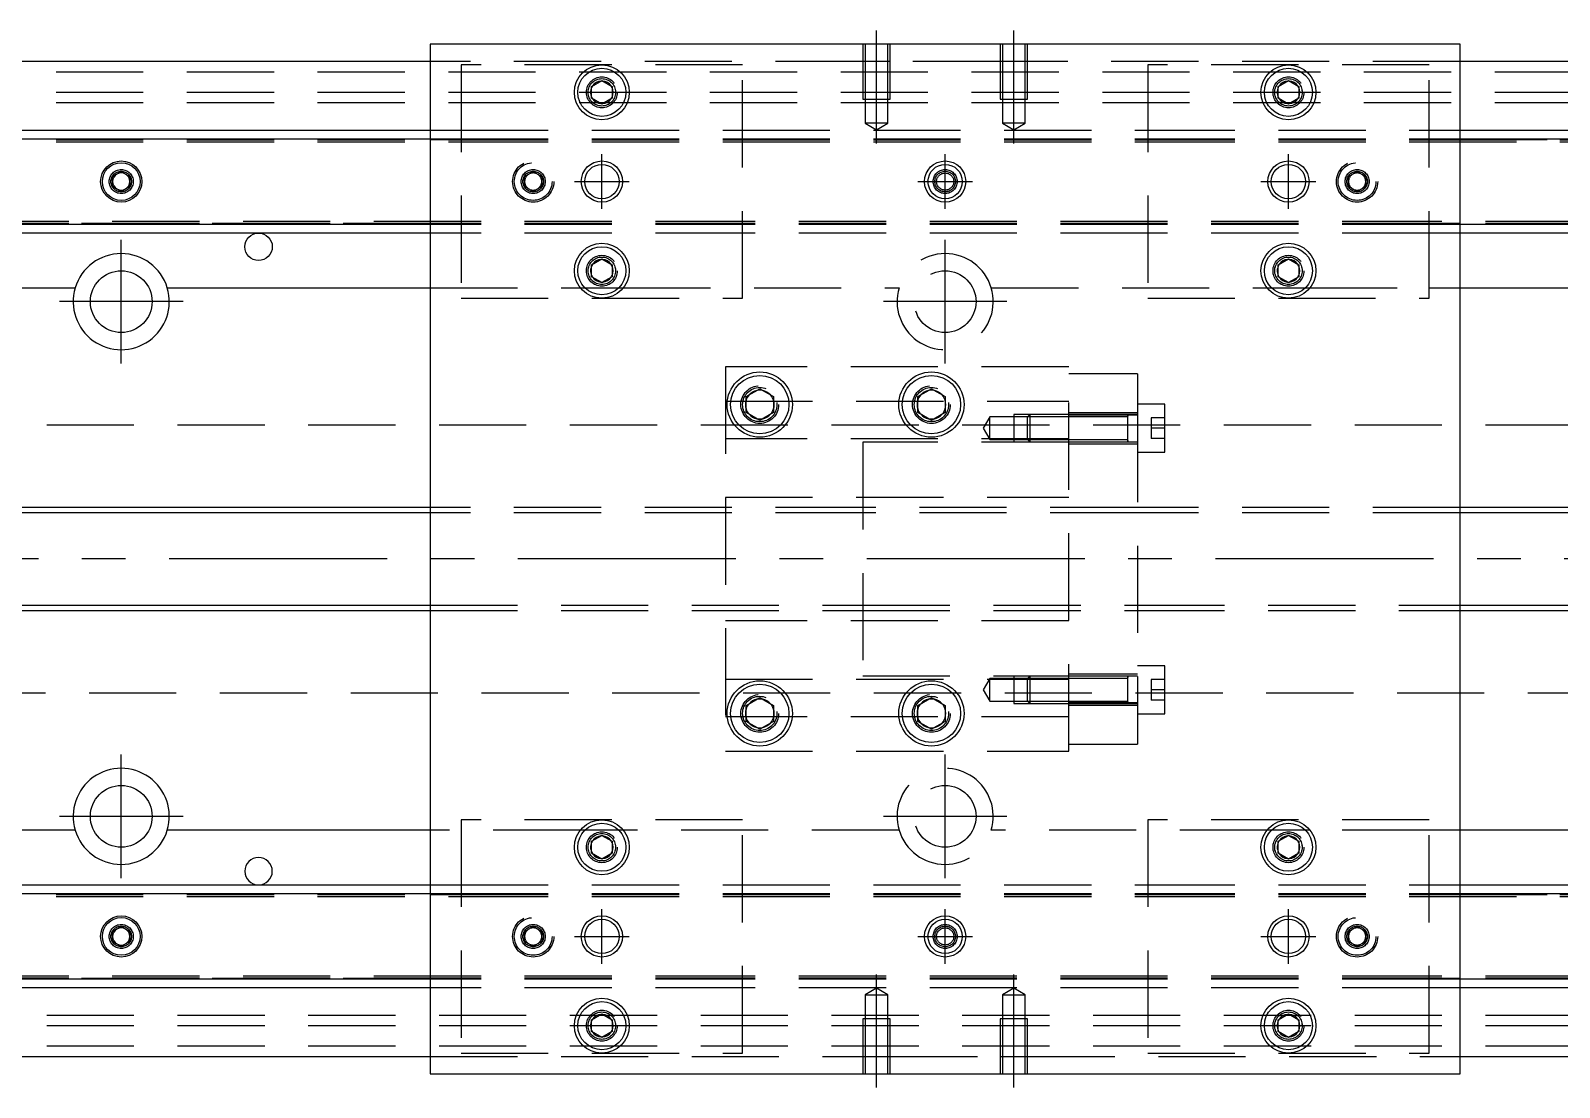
# Model space of a CAD drawing. Extents: x -11 to 842, y -256 to 77.
# Drawn here: x 186.8 to 409.5, y -77 to 77 of the extents above; entities that cross this region are included whole.
import ezdxf

# ---------------------------------------------------------------- set-up
doc = ezdxf.new("R2010")
doc.units = 0
doc.linetypes.add('CENTER', pattern=[50.8, 31.75, -6.35, 6.35, -6.35])
doc.linetypes.add('DASHED', pattern=[19.05, 12.7, -6.35])
doc.layers.get('0').update_dxf_attribs({"linetype": 'CONTINUOUS'})
doc.layers.add('CENTER', color=1, linetype='CENTER')

msp = doc.modelspace()

# ---------------------------------------------------------------- linework, layer by layer
at = {"color": 7, "linetype": 'CONTINUOUS'}
for p, q in [((395, 75), (245, 75)), ((245, 75), (245, -75)), ((395, -75), (395, 75)), ((245, 72.5), (0, 72.5)), ((640, 72.5), (395, 72.5)), ((268.5, 68.866026), (270, 69.73205)), ((270, 69.73205), (271.5, 68.866026)), ((368.5, 68.866026), (370, 69.73205)), ((370, 69.73205), (371.5, 68.866026)), ((268.5, 67.133974), (268.5, 68.866026)), ((270, 66.26795), (268.5, 67.133974)), ((271.5, 67.133974), (270, 66.26795)), ((271.5, 68.866026), (271.5, 67.133974)), ((368.5, 67.133974), (368.5, 68.866026)), ((370, 66.26795), (368.5, 67.133974)), ((371.5, 67.133974), (370, 66.26795)), ((371.5, 68.866026), (371.5, 67.133974)), ((0, 62.5), (245, 62.5)), ((395, 62.5), (640, 62.5)), ((0, 61.247728), (245, 61.247728)), ((395, 61.247728), (640, 61.247728)), ((198.75, 55.721688), (200, 56.443376)), ((198.75, 54.278312), (198.75, 55.721688)), ((200, 56.443376), (201.25, 55.721688)), ((201.25, 55.721688), (201.25, 54.278312)), ((200, 53.556624), (198.75, 54.278312)), ((201.25, 54.278312), (200, 53.556624)), ((245, 48.752272), (0, 48.752272)), ((245, 47.5), (0, 47.5)), ((640, 48.752272), (395, 48.752272)), ((640, 47.5), (395, 47.5)), ((268.5, 42.866026), (270, 43.73205)), ((268.5, 41.133974), (268.5, 42.866026)), ((270, 43.73205), (271.5, 42.866026)), ((271.5, 42.866026), (271.5, 41.133974)), ((368.5, 42.866026), (370, 43.73205)), ((368.5, 41.133974), (368.5, 42.866026)), ((370, 43.73205), (371.5, 42.866026)), ((371.5, 42.866026), (371.5, 41.133974)), ((270, 40.26795), (268.5, 41.133974)), ((271.5, 41.133974), (270, 40.26795)), ((370, 40.26795), (368.5, 41.133974)), ((371.5, 41.133974), (370, 40.26795)), ((86.708204, 39.5), (193.291796, 39.5)), ((206.708204, 39.5), (245, 39.5)), ((395, 39.5), (433.291796, 39.5)), ((291, 23.6547), (293, 24.809402)), ((293, 24.809402), (295, 23.6547)), ((316, 23.6547), (318, 24.809402)), ((318, 24.809402), (320, 23.6547)), ((291, 21.3453), (291, 23.6547)), ((295, 23.6547), (295, 21.3453)), ((316, 21.3453), (316, 23.6547)), ((320, 23.6547), (320, 21.3453)), ((293, 20.190598), (291, 21.3453)), ((295, 21.3453), (293, 20.190598)), ((318, 20.190598), (316, 21.3453)), ((320, 21.3453), (318, 20.190598)), ((338, 20.702558), (332, 20.702558)), ((332, 17.402558), (338, 17.402558)), ((245, 7.5), (40.5, 7.5)), ((590, 7.5), (395, 7.5)), ((40.5, -7.5), (245, -7.5)), ((395, -7.5), (590, -7.5)), ((291, -21.3453), (293, -20.190598)), ((291, -23.6547), (291, -21.3453)), ((293, -20.190598), (295, -21.3453)), ((295, -21.3453), (295, -23.6547)), ((316, -21.3453), (318, -20.190598)), ((316, -23.6547), (316, -21.3453)), ((318, -20.190598), (320, -21.3453)), ((320, -21.3453), (320, -23.6547)), ((293, -24.809402), (291, -23.6547)), ((295, -23.6547), (293, -24.809402)), ((318, -24.809402), (316, -23.6547)), ((320, -23.6547), (318, -24.809402)), ((193.291796, -39.5), (86.708204, -39.5)), ((245, -39.5), (206.708204, -39.5)), ((433.291796, -39.5), (395, -39.5)), ((268.5, -41.133974), (270, -40.26795)), ((268.5, -42.866026), (268.5, -41.133974)), ((270, -40.26795), (271.5, -41.133974)), ((271.5, -41.133974), (271.5, -42.866026)), ((368.5, -41.133974), (370, -40.26795)), ((368.5, -42.866026), (368.5, -41.133974)), ((370, -40.26795), (371.5, -41.133974)), ((371.5, -41.133974), (371.5, -42.866026)), ((270, -43.73205), (268.5, -42.866026)), ((271.5, -42.866026), (270, -43.73205)), ((370, -43.73205), (368.5, -42.866026)), ((371.5, -42.866026), (370, -43.73205)), ((0, -47.5), (245, -47.5)), ((0, -48.752272), (245, -48.752272)), ((395, -47.5), (640, -47.5)), ((395, -48.752272), (640, -48.752272)), ((198.75, -54.278312), (200, -53.556624)), ((198.75, -55.721688), (198.75, -54.278312)), ((200, -53.556624), (201.25, -54.278312)), ((201.25, -54.278312), (201.25, -55.721688)), ((200, -56.443376), (198.75, -55.721688)), ((201.25, -55.721688), (200, -56.443376)), ((245, -61.247728), (0, -61.247728)), ((640, -61.247728), (395, -61.247728)), ((245, -62.5), (0, -62.5)), ((640, -62.5), (395, -62.5)), ((268.5, -67.133974), (270, -66.26795)), ((270, -66.26795), (271.5, -67.133974)), ((368.5, -67.133974), (370, -66.26795)), ((370, -66.26795), (371.5, -67.133974)), ((268.5, -68.866026), (268.5, -67.133974)), ((270, -69.73205), (268.5, -68.866026)), ((271.5, -68.866026), (270, -69.73205)), ((271.5, -67.133974), (271.5, -68.866026)), ((368.5, -68.866026), (368.5, -67.133974)), ((370, -69.73205), (368.5, -68.866026)), ((371.5, -68.866026), (370, -69.73205)), ((371.5, -67.133974), (371.5, -68.866026)), ((0, -72.5), (245, -72.5)), ((395, -72.5), (640, -72.5)), ((245, -75), (395, -75))]:
    msp.add_line(p, q, dxfattribs=at)
at = {"color": 3, "linetype": 'DASHED'}
for p, q in [((308.000006, 75), (308.000006, 67)), ((308.35, 75), (308.35, 67)), ((311.65, 67), (311.65, 75)), ((311.999994, 67), (311.999994, 75)), ((328.000006, 75), (328.000006, 67)), ((328.35, 75), (328.35, 67)), ((331.65, 67), (331.65, 75)), ((331.999994, 67), (331.999994, 75)), ((308.000006, 72.5), (245, 72.5)), ((249.5, 72), (249.5, 38)), ((290.5, 72), (249.5, 72)), ((290.5, 38), (290.5, 72)), ((311.999994, 72.5), (308.000006, 72.5)), ((328.000006, 72.5), (311.999994, 72.5)), ((331.999994, 72.5), (328.000006, 72.5)), ((395, 72.5), (331.999994, 72.5)), ((349.5, 72), (349.5, 38)), ((390.5, 72), (349.5, 72)), ((390.5, 38), (390.5, 72)), ((0, 71), (640, 71)), ((0, 68), (640, 68)), ((271.973226, 68.326156), (272, 68)), ((308.000006, 67), (311.999994, 67)), ((308.35, 67), (308.35, 63.5)), ((311.65, 63.5), (311.65, 67)), ((328.000006, 67), (331.999994, 67)), ((328.35, 67), (328.35, 63.5)), ((331.65, 63.5), (331.65, 67)), ((371.973226, 68.326156), (372, 68)), ((0, 66.5), (640, 66.5)), ((245, 62.5), (249.5, 62.5)), ((249.5, 62.5), (290.5, 62.5)), ((290.5, 62.5), (349.5, 62.5)), ((311.65, 63.5), (308.35, 63.5)), ((308.35, 63.5), (310, 62.547372)), ((310, 62.547372), (311.65, 63.5)), ((331.65, 63.5), (328.35, 63.5)), ((328.35, 63.5), (330, 62.547372)), ((330, 62.547372), (331.65, 63.5)), ((349.5, 62.5), (390.5, 62.5)), ((390.5, 62.5), (395, 62.5)), ((0, 61.1147), (245, 61.1147)), ((0, 61.1), (249.5, 61.1)), ((0, 60.8), (249.5, 60.8)), ((245, 61.247728), (249.5, 61.247728)), ((245, 61.1147), (249.5, 61.1147)), ((249.5, 61.247728), (290.5, 61.247728)), ((249.5, 61.1147), (290.5, 61.1147)), ((249.5, 61.1), (290.5, 61.1)), ((249.5, 60.8), (290.5, 60.8)), ((290.5, 61.247728), (349.5, 61.247728)), ((290.5, 61.1147), (349.5, 61.1147)), ((290.5, 61.1), (349.5, 61.1)), ((290.5, 60.8), (349.5, 60.8)), ((349.5, 61.247728), (390.5, 61.247728)), ((349.5, 61.1147), (390.5, 61.1147)), ((349.5, 61.1), (390.5, 61.1)), ((349.5, 60.8), (390.5, 60.8)), ((390.5, 61.247728), (395, 61.247728)), ((390.5, 61.1147), (395, 61.1147)), ((390.5, 61.1), (640, 61.1)), ((390.5, 60.8), (640, 60.8)), ((395, 61.1147), (640, 61.1147)), ((258.75, 55.721688), (260, 56.443376)), ((258.75, 54.278312), (258.75, 55.721688)), ((260, 56.443376), (261.25, 55.721688)), ((261.25, 55.721688), (261.25, 54.278312)), ((378.75, 55.721688), (380, 56.443376)), ((378.75, 54.278312), (378.75, 55.721688)), ((380, 56.443376), (381.25, 55.721688)), ((381.25, 55.721688), (381.25, 54.278312)), ((198.5, 55), (198.52041, 55.24661)), ((258.5, 55), (258.52041, 55.24661)), ((260, 53.556624), (258.75, 54.278312)), ((261.25, 54.278312), (260, 53.556624)), ((380, 53.556624), (378.75, 54.278312)), ((381.25, 54.278312), (380, 53.556624)), ((381.477374, 55.25955), (381.5, 55)), ((249.5, 49.2), (0, 49.2)), ((290.5, 49.2), (249.5, 49.2)), ((349.5, 49.2), (290.5, 49.2)), ((390.5, 49.2), (349.5, 49.2)), ((640, 49.2), (390.5, 49.2)), ((249.5, 48.9), (0, 48.9)), ((245, 48.8853), (0, 48.8853)), ((249.5, 48.8853), (245, 48.8853)), ((249.5, 48.752272), (245, 48.752272)), ((249.5, 47.5), (245, 47.5)), ((290.5, 48.9), (249.5, 48.9)), ((290.5, 48.8853), (249.5, 48.8853)), ((290.5, 48.752272), (249.5, 48.752272)), ((290.5, 47.5), (249.5, 47.5)), ((349.5, 48.9), (290.5, 48.9)), ((349.5, 48.8853), (290.5, 48.8853)), ((349.5, 48.752272), (290.5, 48.752272)), ((349.5, 47.5), (290.5, 47.5)), ((390.5, 48.9), (349.5, 48.9)), ((390.5, 48.8853), (349.5, 48.8853)), ((390.5, 48.752272), (349.5, 48.752272)), ((390.5, 47.5), (349.5, 47.5)), ((640, 48.9), (390.5, 48.9)), ((395, 48.8853), (390.5, 48.8853)), ((395, 48.752272), (390.5, 48.752272)), ((395, 47.5), (390.5, 47.5)), ((640, 48.8853), (395, 48.8853)), ((271.973226, 42.326156), (272, 42)), ((368, 42), (368.030168, 42.346066)), ((245, 39.5), (266.877502, 39.5)), ((249.5, 38), (290.5, 38)), ((266.877502, 39.5), (267.55051, 39.5)), ((267.55051, 39.5), (272.44949, 39.5)), ((272.44949, 39.5), (273.122498, 39.5)), ((273.122498, 39.5), (313.291796, 39.5)), ((326.708204, 39.5), (366.877502, 39.5)), ((349.5, 38), (370, 38)), ((366.877502, 39.5), (367.55051, 39.5)), ((367.55051, 39.5), (372.44949, 39.5)), ((370, 38), (390.5, 38)), ((372.44949, 39.5), (373.122498, 39.5)), ((373.122498, 39.5), (390.5, 39.5)), ((390.5, 39.5), (395, 39.5)), ((288, 28), (288, -28)), ((338, 28), (288, 28)), ((338, -28), (338, 28)), ((348, 27), (338, 27)), ((348, 27), (348, 20.976176)), ((288, 23), (338, 23)), ((295.483582, 22.786038), (295.5, 22.5)), ((320.483582, 22.786038), (320.5, 22.5)), ((352, 22.552558), (348, 22.552558)), ((352, 15.552558), (352, 22.552558)), ((326.5, 20.702558), (325.547372, 19.052558)), ((326.5, 17.402558), (326.5, 20.702558)), ((330, 20.702558), (326.5, 20.702558)), ((330, 21.052554), (330, 17.052564)), ((332.35, 21.052554), (330, 21.052554)), ((332, 20.702558), (330, 20.702558)), ((332.35, 21.052558), (332, 20.702558)), ((332, 17.402558), (332, 20.702558)), ((338, 20.702558), (332, 20.702558)), ((332.35, 21.052558), (332.35, 17.052558)), ((338, 21.052554), (332.35, 21.052554)), ((348, 21.302558), (338, 21.302558)), ((346.605, 21.052558), (338, 21.052556)), ((348, 20.976176), (338, 20.976176)), ((346.6, 20.702558), (338, 20.702558)), ((348, 21.052558), (346.595, 21.052558)), ((346.6, 17.052554), (346.6, 21.052564)), ((346.6, 17.052554), (346.6, 21.052564)), ((346.6, 20.702558), (346.6, 21.052564)), ((346.6, 20.836098), (346.6, 21.052558)), ((346.6, 21.052558), (346.6, 20.835892)), ((346.6, 17.26902), (346.6, 20.836098)), ((346.6, 17.402558), (346.6, 20.702558)), ((348, 20.976176), (348, -20.976176)), ((350, 20.552558), (350, 19.052558)), ((352, 20.552558), (350, 20.552558)), ((640, 19.5), (61.969694, 19.5)), ((325.547372, 19.052558), (326.5, 17.402558)), ((352, 19.052558), (350, 19.052558)), ((350, 19.052558), (350, 17.552558)), ((338, 17.5), (288, 17.5)), ((308, 17), (308, -17)), ((338, 17), (308, 17)), ((326.5, 17.402558), (330, 17.402558)), ((330, 17.402558), (332, 17.402558)), ((330, 17.052564), (332.35, 17.052564)), ((332, 17.402558), (332.35, 17.052558)), ((332, 17.402558), (338, 17.402558)), ((332.35, 17.052564), (338, 17.052564)), ((338, 17.402558), (346.6, 17.402558)), ((338, 17.052562), (346.605, 17.052558)), ((338, 16.802558), (348, 16.802558)), ((346.595, 17.052558), (348, 17.052558)), ((346.6, 17.052554), (346.6, 17.402558)), ((346.6, 17.269268), (346.6, 17.052558)), ((346.6, 17.052558), (346.6, 17.26902)), ((352, 17.552558), (350, 17.552558)), ((348, 15.552558), (352, 15.552558)), ((288, 9), (338, 9)), ((308, 7.5), (245, 7.5)), ((308, 6.75), (245, 6.75)), ((348, 7.5), (308, 7.5)), ((348, 6.75), (308, 6.75)), ((395, 7.5), (348, 7.5)), ((395, 6.75), (348, 6.75)), ((245, -6.75), (308, -6.75)), ((245, -7.5), (308, -7.5)), ((308, -6.75), (348, -6.75)), ((308, -7.5), (348, -7.5)), ((348, -6.75), (395, -6.75)), ((348, -7.5), (395, -7.5)), ((338, -9), (288, -9)), ((352, -15.552558), (348, -15.552558)), ((352, -22.552558), (352, -15.552558)), ((288, -17.5), (338, -17.5)), ((308, -17), (338, -17)), ((326.5, -17.402558), (325.547372, -19.052558)), ((326.5, -20.702558), (326.5, -17.402558)), ((330, -17.402558), (326.5, -17.402558)), ((330, -17.052564), (330, -21.052554)), ((332.35, -17.052564), (330, -17.052564)), ((332, -17.402558), (330, -17.402558)), ((332.35, -17.052558), (332, -17.402558)), ((332, -20.702558), (332, -17.402558)), ((338, -17.402558), (332, -17.402558)), ((338, -17.402558), (332, -17.402558)), ((332.35, -17.052558), (332.35, -21.052558)), ((338, -17.052564), (332.35, -17.052564)), ((348, -16.802558), (338, -16.802558)), ((346.605, -17.052558), (338, -17.052562)), ((346.6, -17.402558), (338, -17.402558)), ((348, -17.052558), (346.595, -17.052558)), ((346.6, -21.052564), (346.6, -17.052554)), ((346.6, -17.402558), (346.6, -17.052554)), ((346.6, -17.26902), (346.6, -17.052558)), ((346.6, -17.052558), (346.6, -17.269226)), ((346.6, -20.836098), (346.6, -17.26902)), ((346.6, -20.702558), (346.6, -17.402558)), ((350, -17.552558), (350, -19.052558)), ((352, -17.552558), (350, -17.552558)), ((61.969694, -19.5), (640, -19.5)), ((325.547372, -19.052558), (326.5, -20.702558)), ((352, -19.052558), (350, -19.052558)), ((350, -19.052558), (350, -20.552558)), ((295.483582, -22.213962), (295.5, -22.5)), ((320.483582, -22.213962), (320.5, -22.5)), ((326.5, -20.702558), (330, -20.702558)), ((330, -20.702558), (332, -20.702558)), ((330, -21.052554), (332.35, -21.052554)), ((332, -20.702558), (338, -20.702558)), ((332, -20.702558), (332.35, -21.052558)), ((332, -20.702558), (338, -20.702558)), ((332.35, -21.052554), (338, -21.052554)), ((338, -20.702558), (346.6, -20.702558)), ((348, -20.976176), (338, -20.976176)), ((348, -20.976176), (338, -20.976176)), ((338, -21.052556), (346.605, -21.052558)), ((338, -21.302558), (348, -21.302558)), ((346.595, -21.052558), (348, -21.052558)), ((346.6, -21.052564), (346.6, -20.702558)), ((346.6, -20.83585), (346.6, -21.052558)), ((346.6, -21.052558), (346.6, -20.836098)), ((348, -20.976176), (348, -27)), ((352, -20.552558), (350, -20.552558)), ((338, -23), (288, -23)), ((348, -22.552558), (352, -22.552558)), ((288, -28), (338, -28)), ((338, -27), (348, -27)), ((266.877502, -39.5), (245, -39.5)), ((249.5, -38), (249.5, -72)), ((290.5, -38), (249.5, -38)), ((267.55051, -39.5), (266.877502, -39.5)), ((272.44949, -39.5), (267.55051, -39.5)), ((273.122498, -39.5), (272.44949, -39.5)), ((313.291796, -39.5), (273.122498, -39.5)), ((290.5, -72), (290.5, -38)), ((366.877502, -39.5), (326.708204, -39.5)), ((390.5, -38), (349.5, -38)), ((349.5, -38), (349.5, -72)), ((367.55051, -39.5), (366.877502, -39.5)), ((372.44949, -39.5), (367.55051, -39.5)), ((373.122498, -39.5), (372.44949, -39.5)), ((390.5, -39.5), (373.122498, -39.5)), ((390.5, -72), (390.5, -38)), ((395, -39.5), (390.5, -39.5)), ((271.973226, -41.673844), (272, -42)), ((371.973226, -41.673844), (372, -42)), ((0, -48.8853), (245, -48.8853)), ((0, -48.9), (249.5, -48.9)), ((245, -47.5), (249.5, -47.5)), ((245, -48.752272), (249.5, -48.752272)), ((245, -48.8853), (249.5, -48.8853)), ((249.5, -47.5), (290.5, -47.5)), ((249.5, -48.752272), (290.5, -48.752272)), ((249.5, -48.8853), (290.5, -48.8853)), ((249.5, -48.9), (290.5, -48.9)), ((290.5, -47.5), (349.5, -47.5)), ((290.5, -48.752272), (349.5, -48.752272)), ((290.5, -48.8853), (349.5, -48.8853)), ((290.5, -48.9), (349.5, -48.9)), ((349.5, -47.5), (390.5, -47.5)), ((349.5, -48.752272), (390.5, -48.752272)), ((349.5, -48.8853), (390.5, -48.8853)), ((349.5, -48.9), (390.5, -48.9)), ((390.5, -47.5), (395, -47.5)), ((390.5, -48.752272), (395, -48.752272)), ((390.5, -48.8853), (395, -48.8853)), ((390.5, -48.9), (640, -48.9)), ((395, -48.8853), (640, -48.8853)), ((0, -49.2), (249.5, -49.2)), ((249.5, -49.2), (290.5, -49.2)), ((290.5, -49.2), (349.5, -49.2)), ((349.5, -49.2), (390.5, -49.2)), ((390.5, -49.2), (640, -49.2)), ((198.5, -55), (198.52041, -54.75339)), ((258.5, -55), (258.52041, -54.75339)), ((258.75, -54.278312), (260, -53.556624)), ((258.75, -55.721688), (258.75, -54.278312)), ((260, -53.556624), (261.25, -54.278312)), ((261.25, -54.278312), (261.25, -55.721688)), ((378.75, -54.278312), (380, -53.556624)), ((378.75, -55.721688), (378.75, -54.278312)), ((380, -53.556624), (381.25, -54.278312)), ((381.25, -54.278312), (381.25, -55.721688)), ((381.477374, -54.74045), (381.5, -55)), ((260, -56.443376), (258.75, -55.721688)), ((261.25, -55.721688), (260, -56.443376)), ((380, -56.443376), (378.75, -55.721688)), ((381.25, -55.721688), (380, -56.443376)), ((249.5, -60.8), (0, -60.8)), ((249.5, -61.1), (0, -61.1)), ((245, -61.1147), (0, -61.1147)), ((249.5, -61.1147), (245, -61.1147)), ((249.5, -61.247728), (245, -61.247728)), ((290.5, -60.8), (249.5, -60.8)), ((290.5, -61.1), (249.5, -61.1)), ((290.5, -61.1147), (249.5, -61.1147)), ((290.5, -61.247728), (249.5, -61.247728)), ((349.5, -60.8), (290.5, -60.8)), ((349.5, -61.1), (290.5, -61.1)), ((349.5, -61.1147), (290.5, -61.1147)), ((349.5, -61.247728), (290.5, -61.247728)), ((390.5, -60.8), (349.5, -60.8)), ((390.5, -61.1), (349.5, -61.1)), ((390.5, -61.1147), (349.5, -61.1147)), ((390.5, -61.247728), (349.5, -61.247728)), ((640, -60.8), (390.5, -60.8)), ((640, -61.1), (390.5, -61.1)), ((395, -61.1147), (390.5, -61.1147)), ((395, -61.247728), (390.5, -61.247728)), ((640, -61.1147), (395, -61.1147)), ((249.5, -62.5), (245, -62.5)), ((290.5, -62.5), (249.5, -62.5)), ((349.5, -62.5), (290.5, -62.5)), ((310, -62.547372), (308.35, -63.5)), ((308.35, -63.5), (310, -63.5)), ((308.35, -63.5), (308.35, -67)), ((311.65, -63.5), (310, -62.547372)), ((310, -63.5), (311.65, -63.5)), ((311.65, -67), (311.65, -63.5)), ((330, -62.547372), (328.35, -63.5)), ((328.35, -63.5), (330, -63.5)), ((328.35, -63.5), (328.35, -67)), ((331.65, -63.5), (330, -62.547372)), ((330, -63.5), (331.65, -63.5)), ((331.65, -67), (331.65, -63.5)), ((390.5, -62.5), (349.5, -62.5)), ((395, -62.5), (390.5, -62.5)), ((640, -66.5), (0, -66.5)), ((640, -68), (0, -68)), ((271.973226, -67.673844), (272, -68)), ((311.999994, -67), (308.000006, -67)), ((308.000006, -67), (308.000006, -75)), ((308.35, -67), (308.35, -75)), ((311.65, -75), (311.65, -67)), ((311.999994, -75), (311.999994, -67)), ((331.999994, -67), (328.000006, -67)), ((328.000006, -67), (328.000006, -75)), ((328.35, -67), (328.35, -75)), ((331.65, -75), (331.65, -67)), ((331.999994, -75), (331.999994, -67)), ((371.973226, -67.673844), (372, -68)), ((640, -71), (0, -71)), ((245, -72.5), (308.000006, -72.5)), ((249.5, -72), (290.5, -72)), ((308.000006, -72.5), (311.999994, -72.5)), ((311.999994, -72.5), (328.000006, -72.5)), ((328.000006, -72.5), (331.999994, -72.5)), ((331.999994, -72.5), (395, -72.5)), ((349.5, -72), (390.5, -72))]:
    msp.add_line(p, q, dxfattribs=at)
at = {"color": 3, "linetype": 'CONTINUOUS'}
for p, q in [((245, 6.75), (40.5, 6.75)), ((590, 6.75), (395, 6.75)), ((40.5, -6.75), (245, -6.75)), ((395, -6.75), (590, -6.75))]:
    msp.add_line(p, q, dxfattribs=at)
at = {"color": 7, "linetype": 'CONTINUOUS'}
for centre, radius in [((270, 68), 4), ((270, 68), 3.5), ((370, 68), 4), ((370, 68), 3.5), ((200, 55), 3), ((320, 55), 3), ((200, 55), 2.75), ((270, 55), 2.5), ((320, 55), 2.5), ((370, 55), 2.5), ((220, 45.5), 2), ((270, 42), 4), ((270, 42), 3.5), ((370, 42), 4), ((370, 42), 3.5), ((200, 37.5), 4.5), ((293, 22.5), 4.75), ((293, 22.5), 4.25), ((318, 22.5), 4.75), ((318, 22.5), 4.25), ((293, -22.5), 4.75), ((318, -22.5), 4.75), ((293, -22.5), 4.25), ((318, -22.5), 4.25), ((200, -37.5), 4.5), ((270, -42), 4), ((270, -42), 3.5), ((370, -42), 4), ((370, -42), 3.5), ((200, -55), 3), ((200, -55), 2.75), ((270, -55), 2.5), ((320, -55), 3), ((320, -55), 2.5), ((370, -55), 2.5), ((270, -68), 4), ((270, -68), 3.5), ((370, -68), 4), ((370, -68), 3.5)]:
    msp.add_circle(centre, radius, dxfattribs=at)
at = {"color": 3, "linetype": 'DASHED'}
for centre, radius in [((270, 68), 2.25), ((270, 68), 2), ((370, 68), 2.25), ((370, 68), 2), ((260, 55), 3), ((380, 55), 3), ((200, 55), 1.75), ((200, 55), 1.5), ((260, 55), 2.75), ((260, 55), 1.75), ((260, 55), 1.5), ((320, 55), 1.75), ((320, 55), 1.5), ((320, 55), 1.25), ((380, 55), 2.75), ((380, 55), 1.75), ((380, 55), 1.5), ((270, 42), 2.25), ((270, 42), 2), ((370, 42), 2.25), ((370, 42), 2), ((320, 37.5), 4.5), ((293, 22.5), 2.75), ((293, 22.5), 2.5), ((318, 22.5), 2.75), ((318, 22.5), 2.5), ((293, -22.5), 2.75), ((293, -22.5), 2.5), ((318, -22.5), 2.75), ((318, -22.5), 2.5), ((320, -37.5), 4.5), ((270, -42), 2.25), ((270, -42), 2), ((370, -42), 2.25), ((370, -42), 2), ((200, -55), 1.75), ((260, -55), 3), ((260, -55), 2.75), ((260, -55), 1.75), ((320, -55), 1.75), ((380, -55), 3), ((380, -55), 2.75), ((380, -55), 1.75), ((200, -55), 1.5), ((260, -55), 1.5), ((320, -55), 1.5), ((320, -55), 1.25), ((380, -55), 1.5), ((270, -68), 2.25), ((270, -68), 2), ((370, -68), 2.25), ((370, -68), 2)]:
    msp.add_circle(centre, radius, dxfattribs=at)
at = {"color": 3, "linetype": 'CONTINUOUS'}
for centre in [(270, 55), (370, 55), (270, -55), (370, -55)]:
    msp.add_circle(centre, 3, dxfattribs=at)
at = {"color": 7, "linetype": 'CONTINUOUS'}
for centre, radius, start, end in [((270, 68), 1.65, 95.380023, 144.619977), ((270, 68), 1.65, 84.619977, 95.380023), ((270, 68), 1.65, 35.380023, 84.619977), ((370, 68), 1.65, 95.380023, 144.619977), ((370, 68), 1.65, 84.619977, 95.380023), ((370, 68), 1.65, 35.380023, 84.619977), ((270, 68), 1.65, 155.380023, 180), ((270, 68), 1.65, 180, 204.619977), ((270, 68), 1.65, 144.619977, 155.380023), ((270, 68), 1.65, 204.619977, 215.380023), ((270, 68), 1.65, 215.380023, 264.619977), ((270, 68), 1.65, 275.380023, 324.619977), ((270, 68), 1.65, 24.619977, 35.380023), ((270, 68), 1.65, 324.619977, 335.380023), ((270, 68), 1.65, 335.380023, 24.619977), ((370, 68), 1.65, 155.380023, 180), ((370, 68), 1.65, 180, 204.619977), ((370, 68), 1.65, 144.619977, 155.380023), ((370, 68), 1.65, 204.619977, 215.380023), ((370, 68), 1.65, 215.380023, 264.619977), ((370, 68), 1.65, 275.380023, 324.619977), ((370, 68), 1.65, 24.619977, 35.380023), ((370, 68), 1.65, 324.619977, 335.380023), ((370, 68), 1.65, 335.380023, 24.619977), ((270, 68), 1.65, 264.619977, 275.380023), ((370, 68), 1.65, 264.619977, 275.380023), ((200, 55), 1.25, 120, 180), ((200, 55), 1.25, 60, 120), ((200, 55), 1.25, 0, 60), ((200, 55), 1.25, 180, 240), ((200, 55), 1.25, 240, 300), ((200, 55), 1.25, 300, 0), ((200, 37.5), 7, 16.60155, 163.39845), ((270, 42), 1.65, 155.380023, 180), ((270, 42), 1.65, 144.619977, 155.380023), ((270, 42), 1.65, 95.380023, 144.619977), ((270, 42), 1.65, 84.619977, 95.380023), ((270, 42), 1.65, 35.380023, 84.619977), ((270, 42), 1.65, 24.619977, 35.380023), ((270, 42), 1.65, 335.380023, 24.619977), ((370, 42), 1.65, 155.380023, 180), ((370, 42), 1.65, 144.619977, 155.380023), ((370, 42), 1.65, 95.380023, 144.619977), ((370, 42), 1.65, 84.619977, 95.380023), ((370, 42), 1.65, 35.380023, 84.619977), ((370, 42), 1.65, 24.619977, 35.380023), ((370, 42), 1.65, 335.380023, 24.619977), ((270, 42), 1.65, 180, 204.619977), ((270, 42), 1.65, 204.619977, 215.380023), ((270, 42), 1.65, 215.380023, 264.619977), ((270, 42), 1.65, 264.619977, 275.380023), ((270, 42), 1.65, 275.380023, 324.619977), ((270, 42), 1.65, 324.619977, 335.380023), ((370, 42), 1.65, 180, 204.619977), ((370, 42), 1.65, 204.619977, 215.380023), ((370, 42), 1.65, 215.380023, 264.619977), ((370, 42), 1.65, 264.619977, 275.380023), ((370, 42), 1.65, 275.380023, 324.619977), ((370, 42), 1.65, 324.619977, 335.380023), ((200, 37.5), 7, 163.39845, 16.60155), ((293, 22.5), 2.1, 102.24721, 137.75279), ((293, 22.5), 2.1, 77.75279, 102.24721), ((293, 22.5), 2.1, 42.24721, 77.75279), ((318, 22.5), 2.1, 102.24721, 137.75279), ((318, 22.5), 2.1, 77.75279, 102.24721), ((318, 22.5), 2.1, 42.24721, 77.75279), ((293, 22.5), 2.1, 162.24721, 180), ((293, 22.5), 2.1, 180, 197.75279), ((293, 22.5), 2.1, 137.75279, 162.24721), ((293, 22.5), 2.1, 17.75279, 42.24721), ((293, 22.5), 2.1, 342.24721, 17.75279), ((318, 22.5), 2.1, 162.24721, 180), ((318, 22.5), 2.1, 180, 197.75279), ((318, 22.5), 2.1, 137.75279, 162.24721), ((318, 22.5), 2.1, 17.75279, 42.24721), ((318, 22.5), 2.1, 342.24721, 17.75279), ((293, 22.5), 2.1, 197.75279, 222.24721), ((293, 22.5), 2.1, 222.24721, 257.75279), ((293, 22.5), 2.1, 257.75279, 282.24721), ((293, 22.5), 2.1, 282.24721, 317.75279), ((293, 22.5), 2.1, 317.75279, 342.24721), ((318, 22.5), 2.1, 197.75279, 222.24721), ((318, 22.5), 2.1, 222.24721, 257.75279), ((318, 22.5), 2.1, 257.75279, 282.24721), ((318, 22.5), 2.1, 282.24721, 317.75279), ((318, 22.5), 2.1, 317.75279, 342.24721), ((293, -22.5), 2.1, 162.24721, 180), ((293, -22.5), 2.1, 137.75279, 162.24721), ((293, -22.5), 2.1, 102.24721, 137.75279), ((293, -22.5), 2.1, 77.75279, 102.24721), ((293, -22.5), 2.1, 42.24721, 77.75279), ((293, -22.5), 2.1, 17.75279, 42.24721), ((293, -22.5), 2.1, 342.24721, 17.75279), ((318, -22.5), 2.1, 162.24721, 180), ((318, -22.5), 2.1, 137.75279, 162.24721), ((318, -22.5), 2.1, 102.24721, 137.75279), ((318, -22.5), 2.1, 77.75279, 102.24721), ((318, -22.5), 2.1, 42.24721, 77.75279), ((318, -22.5), 2.1, 17.75279, 42.24721), ((318, -22.5), 2.1, 342.24721, 17.75279), ((293, -22.5), 2.1, 180, 197.75279), ((293, -22.5), 2.1, 197.75279, 222.24721), ((293, -22.5), 2.1, 222.24721, 257.75279), ((293, -22.5), 2.1, 282.24721, 317.75279), ((293, -22.5), 2.1, 317.75279, 342.24721), ((318, -22.5), 2.1, 180, 197.75279), ((318, -22.5), 2.1, 197.75279, 222.24721), ((318, -22.5), 2.1, 222.24721, 257.75279), ((318, -22.5), 2.1, 282.24721, 317.75279), ((318, -22.5), 2.1, 317.75279, 342.24721), ((293, -22.5), 2.1, 257.75279, 282.24721), ((318, -22.5), 2.1, 257.75279, 282.24721), ((200, -37.5), 7, 343.39845, 196.60155), ((200, -37.5), 7, 196.60155, 343.39845), ((270, -42), 1.65, 155.380023, 180), ((270, -42), 1.65, 180, 204.619977), ((270, -42), 1.65, 144.619977, 155.380023), ((270, -42), 1.65, 95.380023, 144.619977), ((270, -42), 1.65, 84.619977, 95.380023), ((270, -42), 1.65, 35.380023, 84.619977), ((270, -42), 1.65, 24.619977, 35.380023), ((270, -42), 1.65, 335.380023, 24.619977), ((370, -42), 1.65, 155.380023, 180), ((370, -42), 1.65, 180, 204.619977), ((370, -42), 1.65, 144.619977, 155.380023), ((370, -42), 1.65, 95.380023, 144.619977), ((370, -42), 1.65, 84.619977, 95.380023), ((370, -42), 1.65, 35.380023, 84.619977), ((370, -42), 1.65, 24.619977, 35.380023), ((370, -42), 1.65, 335.380023, 24.619977), ((220, -45.5), 2, 90, 270), ((220, -45.5), 2, 270, 90), ((270, -42), 1.65, 204.619977, 215.380023), ((270, -42), 1.65, 215.380023, 264.619977), ((270, -42), 1.65, 264.619977, 275.380023), ((270, -42), 1.65, 275.380023, 324.619977), ((270, -42), 1.65, 324.619977, 335.380023), ((370, -42), 1.65, 204.619977, 215.380023), ((370, -42), 1.65, 215.380023, 264.619977), ((370, -42), 1.65, 264.619977, 275.380023), ((370, -42), 1.65, 275.380023, 324.619977), ((370, -42), 1.65, 324.619977, 335.380023), ((200, -55), 1.25, 120, 180), ((200, -55), 1.25, 180, 240), ((200, -55), 1.25, 60, 120), ((200, -55), 1.25, 0, 60), ((200, -55), 1.25, 300, 0), ((200, -55), 1.25, 240, 300), ((270, -68), 1.65, 95.380023, 144.619977), ((270, -68), 1.65, 84.619977, 95.380023), ((270, -68), 1.65, 35.380023, 84.619977), ((370, -68), 1.65, 95.380023, 144.619977), ((370, -68), 1.65, 84.619977, 95.380023), ((370, -68), 1.65, 35.380023, 84.619977), ((270, -68), 1.65, 155.380023, 180), ((270, -68), 1.65, 180, 204.619977), ((270, -68), 1.65, 144.619977, 155.380023), ((270, -68), 1.65, 204.619977, 215.380023), ((270, -68), 1.65, 215.380023, 264.619977), ((270, -68), 1.65, 275.380023, 324.619977), ((270, -68), 1.65, 24.619977, 35.380023), ((270, -68), 1.65, 324.619977, 335.380023), ((270, -68), 1.65, 335.380023, 24.619977), ((370, -68), 1.65, 155.380023, 180), ((370, -68), 1.65, 180, 204.619977), ((370, -68), 1.65, 144.619977, 155.380023), ((370, -68), 1.65, 204.619977, 215.380023), ((370, -68), 1.65, 215.380023, 264.619977), ((370, -68), 1.65, 275.380023, 324.619977), ((370, -68), 1.65, 24.619977, 35.380023), ((370, -68), 1.65, 324.619977, 335.380023), ((370, -68), 1.65, 335.380023, 24.619977), ((270, -68), 1.65, 264.619977, 275.380023), ((370, -68), 1.65, 264.619977, 275.380023)]:
    msp.add_arc(centre, radius, start, end, dxfattribs=at)
at = {"color": 3, "linetype": 'DASHED'}
for centre, radius, start, end in [((260, 55), 1.25, 120, 180), ((260, 55), 1.25, 60, 120), ((260, 55), 1.25, 0, 60), ((380, 55), 1.25, 120, 180), ((380, 55), 1.25, 60, 120), ((380, 55), 1.25, 0, 60), ((260, 55), 1.25, 180, 240), ((260, 55), 1.25, 240, 300), ((260, 55), 1.25, 300, 0), ((380, 55), 1.25, 180, 240), ((380, 55), 1.25, 240, 300), ((380, 55), 1.25, 300, 0), ((320, 37.5), 7, 16.60155, 163.39845), ((320, 37.5), 7, 163.39845, 16.60155), ((320, -37.5), 7, 343.39845, 196.60155), ((320, -37.5), 7, 196.60155, 343.39845), ((260, -55), 1.25, 120, 180), ((260, -55), 1.25, 180, 240), ((260, -55), 1.25, 60, 120), ((260, -55), 1.25, 0, 60), ((260, -55), 1.25, 300, 0), ((380, -55), 1.25, 120, 180), ((380, -55), 1.25, 180, 240), ((380, -55), 1.25, 60, 120), ((380, -55), 1.25, 0, 60), ((380, -55), 1.25, 300, 0), ((260, -55), 1.25, 240, 300), ((380, -55), 1.25, 240, 300)]:
    msp.add_arc(centre, radius, start, end, dxfattribs=at)
at = {"layer": 'CENTER', "color": 1, "linetype": 'CENTER'}
for p, q in [((310, 60.547372), (310, 77)), ((330, 60.547372), (330, 77)), ((270, 51), (270, 59)), ((320, 51), (320, 59)), ((370, 51), (370, 59)), ((266, 55), (274, 55)), ((316, 55), (324, 55)), ((366, 55), (374, 55)), ((200, 28.5), (200, 46.5)), ((320, 28.5), (320, 46.5)), ((209, 37.5), (191, 37.5)), ((329, 37.5), (311, 37.5)), ((695.928927, 0), (-10.939157, 0)), ((200, -46.5), (200, -28.5)), ((320, -46.5), (320, -28.5)), ((209, -37.5), (191, -37.5)), ((329, -37.5), (311, -37.5)), ((270, -59), (270, -51)), ((320, -59), (320, -51)), ((370, -59), (370, -51)), ((266, -55), (274, -55)), ((316, -55), (324, -55)), ((366, -55), (374, -55)), ((310, -77), (310, -60.547372)), ((330, -77), (330, -60.547372))]:
    msp.add_line(p, q, dxfattribs=at)

doc.saveas('drawing.dxf')
